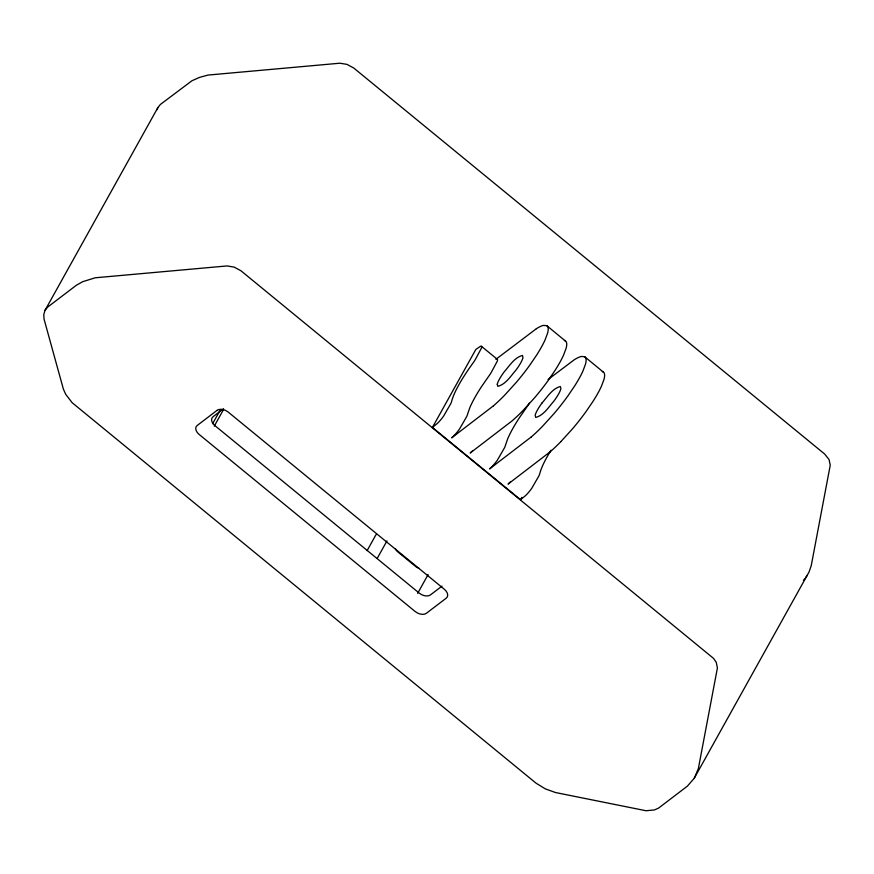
<?xml version="1.0" encoding="UTF-8"?>
<svg xmlns="http://www.w3.org/2000/svg" width="874" height="874" viewBox="0 0 874 874"><rect width="100%" height="100%" fill="white"/><g stroke="black" fill="none" stroke-linecap="round" stroke-linejoin="round"><path stroke-width="1.31" d="M45.033 310.346L43.755 314.716L44.061 319.13L63.387 389.138L65.747 394.371L72.171 402.717L536.024 783.159L545.365 788.883L555.503 792.532L646.039 810.744L654.506 809.936L658.603 808.068L687.368 786.163L694.306 778.166L808.985 572.109L811.214 565.773L830.245 465.208L829.065 459.571L824.685 454.054L353.741 68.019L346.912 64.359L339.833 63.212L208.034 75.066L199.534 77.382L191.941 80.758L160.39 104.454L157.866 107.622L45.033 310.346L47.557 307.178L76.311 285.285L82.648 281.712L95.2 277.79L227 265.936L234.079 267.073L240.907 270.743L713.534 658.384L716.232 662.295L717.412 667.933L698.381 768.497L694.306 778.166M157.036 109.731L157.866 107.622M212.688 423.584L219.844 410.725M214.272 426.151L223.558 409.458M432.412 427.462L475.806 349.491L480.35 346.333A11.635 2.414 -50.7 0 1 481.454 348.092L475.576 359.072A11.646 2.414 -50.7 0 1 473.063 362.95A66.009 13.689 -50.7 0 0 451.618 401.472A11.646 2.414 -50.7 0 1 450.361 404.389L443.664 416.002A11.635 2.414 -50.7 0 1 437.513 423.289L432.412 427.462L520.543 499.709L525.645 495.525A11.635 2.414 -50.7 0 0 531.796 488.238L538.493 476.636A11.646 2.414 -50.7 0 0 539.761 473.708A66.009 13.689 -50.7 0 1 551.013 450.23M367.135 550.598L375.591 535.401A7.768 5.725 52.7 0 1 376.541 534.222M377.197 558.442L386.964 540.897M417.674 593.326L428.085 574.611M520.543 499.709L521.854 497.35M805.686 577.528L807.139 575.442M542.077 402.925C547.342 396.993 552.313 388.569 560.343 386.516L560.889 388.613A19.807 4.108 -50.7 0 1 553.974 401.024C548.719 406.956 543.748 415.379 535.718 417.433L535.172 415.336A19.807 4.108 -50.7 0 1 542.066 402.936M803.381 580.402L804.954 578.577M560.977 441.512L572.601 428.719A58.176 12.061 -50.7 0 0 586.246 411.293L593.129 401.177A58.318 12.083 -50.7 0 0 601.399 386.33L603.978 379.458A58.176 12.061 -50.7 0 0 603.868 372.532L584.684 356.734L581.363 356.461A58.318 12.083 -50.7 0 0 574.251 359.782L548.064 379.502M493.471 405.798L451.661 437.852L453.377 436.29A11.635 2.414 -50.7 0 0 459.527 429.003L466.224 417.401A11.646 2.414 -50.7 0 0 467.492 414.473L469.786 407.754A65.965 13.678 -50.7 0 1 481.618 386.483L488.927 375.951A11.646 2.414 -50.7 0 0 491.439 372.084L497.328 361.093A11.635 2.414 -50.7 0 0 496.214 359.334M531.37 436.858L489.56 468.923L491.275 467.361A11.635 2.414 -50.7 0 0 497.426 460.063L504.123 448.46A11.646 2.414 -50.7 0 0 505.38 445.532L507.685 438.824A65.965 13.678 -50.7 0 1 519.517 417.553L526.825 407.022A11.646 2.414 -50.7 0 0 529.338 403.143M549.877 452.033L508.067 484.087L509.782 482.524A11.635 2.414 -50.7 0 0 510.678 481.618M496.082 359.17L536.352 328.744M223.525 408.737L213.048 416.723A8.685 5.583 29.1 0 0 214.949 425.66L419.203 593.085A8.685 5.583 29.1 0 0 430.434 594.921L441.971 586.137M472.79 450.558A11.635 2.414 -50.7 0 1 471.884 451.465L470.168 453.027L511.978 420.973A58.318 12.083 -50.7 0 0 523.034 410.507L534.702 397.648A58.176 12.061 -50.7 0 0 548.326 380.288L555.241 370.106A58.318 12.083 -50.7 0 0 563.501 355.27L566.079 348.398A58.176 12.061 -50.7 0 0 565.981 341.472L546.785 325.674L543.464 325.401A58.318 12.083 -50.7 0 0 536.352 328.722M564.396 340.489L565.292 340.849M602.295 371.548L603.191 371.909M481.465 346.312L497.328 359.323M584.684 356.734L585.361 357.368A58.176 12.061 -50.7 0 1 585.46 364.283L582.882 371.166A58.318 12.083 -50.7 0 1 574.622 386.002L567.718 396.173A58.176 12.061 -50.7 0 1 554.094 413.544L542.47 426.337A58.318 12.083 -50.7 0 1 531.305 436.934M546.785 325.674L547.474 326.297A58.176 12.061 -50.7 0 1 547.572 333.223L544.994 340.095A58.318 12.083 -50.7 0 1 536.734 354.942L529.819 365.113A58.176 12.061 -50.7 0 1 516.195 382.484L504.571 395.277A58.263 12.072 -50.7 0 1 493.471 405.798M395.365 548.85A7.768 5.725 52.7 0 0 397.921 551.964L415.543 566.407A7.768 5.725 52.7 0 0 418.864 568.122M560.933 441.578A58.318 12.083 -50.7 0 1 549.812 452.109M497.273 384.276L497.819 386.363C505.849 384.32 510.82 375.896 516.075 369.964A19.807 4.108 -50.7 0 0 522.991 357.542L522.444 355.456C514.415 357.51 509.444 365.922 504.189 371.865A19.807 4.108 -50.7 0 0 497.262 384.287M217.091 410.343L197.207 425.474A8.685 5.583 29.1 0 0 199.108 434.411L415.117 611.472A8.685 5.583 29.1 0 0 426.348 613.308L446.232 598.177A8.685 5.583 29.1 0 0 444.331 589.24L228.322 412.178A8.685 5.583 29.1 0 0 217.091 410.343"/></g></svg>
